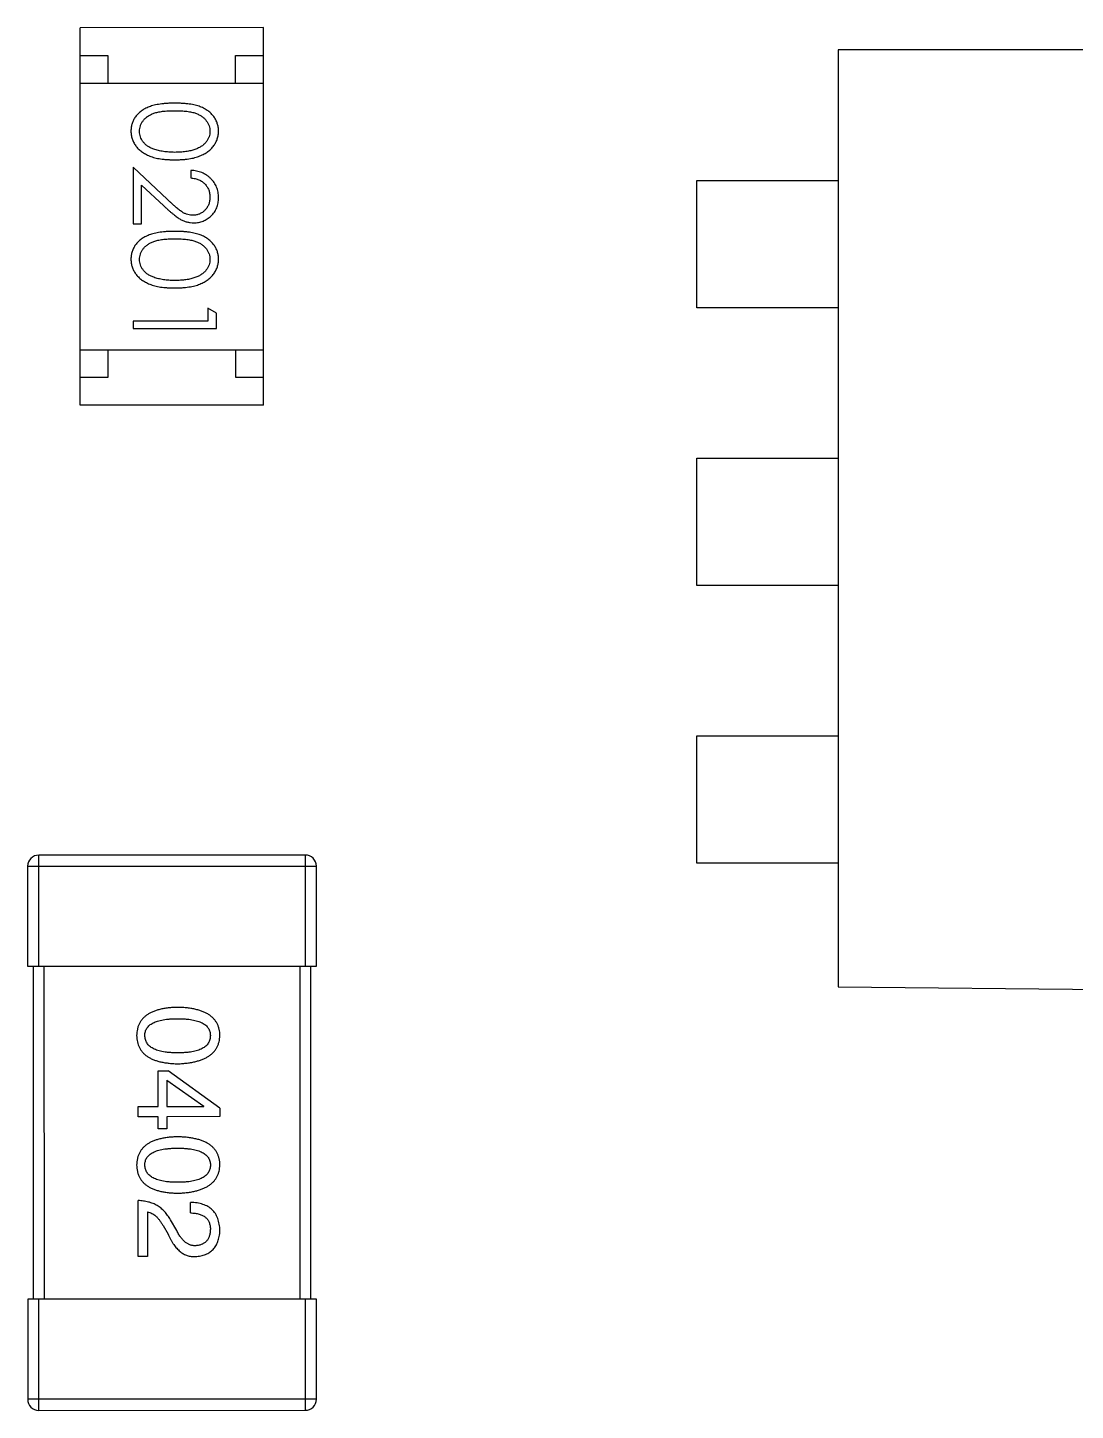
# Model space of a CAD drawing. Header units: millimetres. Extents: x 0 to 297, y 0 to 210.
# Drawn here: x 203.003 to 204.89, y 89.717 to 92.207 of the extents above; entities that cross this region are included whole.
import ezdxf

# ---------------------------------------------------------------- set-up
doc = ezdxf.new("R2010")
doc.units = ezdxf.units.MM
doc.layers.get('0').update_dxf_attribs({"linetype": 'CONTINUOUS'})

msp = doc.modelspace()

# ---------------------------------------------------------------- linework, layer by layer
at = {"color": 7, "linetype": 'Continuous'}
for p, q in [((203.4273, 92.2075), (203.0973, 92.2074)), ((203.0974, 91.5274), (203.0973, 92.2074)), ((203.4274, 91.5275), (203.4273, 92.2075)), ((205.7624, 92.1677), (204.4624, 92.1675)), ((204.4624, 92.1675), (204.4626, 90.4799)), ((203.0973, 92.1574), (203.1473, 92.1574)), ((203.1473, 92.1574), (203.1473, 92.1074)), ((203.3773, 92.1574), (203.4273, 92.1575)), ((203.3773, 92.1074), (203.3773, 92.1574)), ((203.0973, 92.1074), (203.4273, 92.1075)), ((203.2547, 91.8978), (203.1926, 91.956)), ((203.1926, 91.956), (203.1926, 91.8541)), ((203.2965, 91.9502), (203.2965, 91.9368)), ((203.208, 91.9239), (203.2481, 91.8864)), ((203.208, 91.8541), (203.208, 91.9239)), ((204.2081, 91.9322), (204.4624, 91.9322)), ((204.2082, 91.7028), (204.2081, 91.9322)), ((203.1926, 91.8541), (203.208, 91.8541)), ((203.3427, 91.6934), (203.3273, 91.7022)), ((203.3273, 91.7022), (203.3273, 91.6791)), ((203.3427, 91.6656), (203.3427, 91.6934)), ((204.4625, 91.7028), (204.2082, 91.7028)), ((203.3273, 91.6791), (203.1927, 91.6791)), ((203.1927, 91.6791), (203.1927, 91.6656)), ((203.1927, 91.6656), (203.3427, 91.6656)), ((203.0974, 91.6274), (203.4274, 91.6275)), ((203.1474, 91.6274), (203.1474, 91.5774)), ((203.3774, 91.5774), (203.3774, 91.6274)), ((203.1474, 91.5774), (203.0974, 91.5774)), ((203.4274, 91.5775), (203.3774, 91.5774)), ((203.4274, 91.5275), (203.0974, 91.5274)), ((204.2082, 91.4322), (204.4625, 91.4323)), ((204.2082, 91.2028), (204.2082, 91.4322)), ((204.4625, 91.2029), (204.2082, 91.2028)), ((204.2083, 90.9322), (204.4626, 90.9323)), ((204.2083, 90.7028), (204.2083, 90.9322)), ((203.0027, 90.6972), (203.5227, 90.6973)), ((203.0027, 90.6972), (203.0027, 90.5172)), ((203.5027, 90.7173), (203.0227, 90.7172)), ((203.0227, 90.5172), (203.0227, 90.7172)), ((203.5027, 90.7173), (203.5027, 90.5173)), ((203.5227, 90.5173), (203.5227, 90.6973)), ((204.4626, 90.7029), (204.2083, 90.7028)), ((203.0027, 90.5172), (203.5227, 90.5173)), ((203.0127, 90.5172), (203.0128, 89.9172)), ((203.0328, 89.9172), (203.0327, 90.5172)), ((203.4927, 90.5173), (203.4928, 89.9173)), ((203.5128, 89.9173), (203.5127, 90.5173)), ((204.4626, 90.4799), (205.7626, 90.4677)), ((203.2375, 90.3289), (203.2556, 90.3289)), ((203.2375, 90.2642), (203.2375, 90.3289)), ((203.349, 90.2617), (203.2556, 90.3289)), ((203.2531, 90.3117), (203.3203, 90.265)), ((203.2531, 90.3117), (203.2531, 90.2642)), ((203.2015, 90.2642), (203.2375, 90.2642)), ((203.2015, 90.2461), (203.2015, 90.2642)), ((203.2375, 90.2461), (203.2015, 90.2461)), ((203.2375, 90.224), (203.2375, 90.2461)), ((203.2531, 90.2642), (203.3203, 90.2642)), ((203.349, 90.2462), (203.2531, 90.2461)), ((203.2531, 90.2461), (203.2531, 90.224)), ((203.3203, 90.2642), (203.3203, 90.265)), ((203.349, 90.2617), (203.349, 90.2462)), ((203.2531, 90.224), (203.2375, 90.224)), ((203.2015, 89.9941), (203.2015, 90.095)), ((203.2187, 90.0745), (203.2187, 89.9941)), ((203.2958, 90.0728), (203.2958, 90.0917)), ((203.2466, 90.0499), (203.2556, 90.0343)), ((203.2712, 90.0409), (203.2597, 90.0605)), ((203.2187, 89.9941), (203.2015, 89.9941)), ((203.5228, 89.9173), (203.0028, 89.9172)), ((203.0028, 89.9172), (203.0028, 89.7372)), ((203.0228, 89.7172), (203.0228, 89.9172)), ((203.5028, 89.9173), (203.5028, 89.7173)), ((203.5228, 89.7373), (203.5228, 89.9173)), ((203.5228, 89.7373), (203.0028, 89.7372)), ((203.0228, 89.7172), (203.5028, 89.7173))]:
    msp.add_line(p, q, dxfattribs=at)
for centre, start, end in [((203.0227, 90.6972), 90.0074, 180.0074), ((203.5027, 90.6973), 0.0074, 90.0074), ((203.0228, 89.7372), 180.0074, 270.0074), ((203.5028, 89.7373), 270.0074, 0.0074)]:
    msp.add_arc(centre, 0.02, start, end, dxfattribs=at)
for points, knots in [([(203.2676, 92.0714), (203.2652, 92.0714), (203.2605, 92.0714), (203.2538, 92.071), (203.2474, 92.0706), (203.2415, 92.0698), (203.2359, 92.0689), (203.2308, 92.0679), (203.2261, 92.0665), (203.2217, 92.065), (203.2177, 92.0633), (203.214, 92.0615), (203.2105, 92.0595), (203.2073, 92.0573), (203.2044, 92.055), (203.2016, 92.0525), (203.1992, 92.0499), (203.197, 92.0471), (203.1951, 92.0441), (203.1934, 92.0411), (203.1919, 92.038), (203.1908, 92.0348), (203.1899, 92.0316), (203.1892, 92.0282), (203.1888, 92.0248), (203.1888, 92.0224), (203.1888, 92.0212)], [0, 0, 0, 0, 0.068113, 0.132564, 0.193427, 0.250218, 0.303569, 0.353576, 0.400235, 0.443586, 0.484619, 0.524292, 0.56238, 0.599049, 0.63494, 0.669782, 0.704009, 0.737842, 0.771098, 0.803896, 0.836415, 0.868639, 0.900715, 0.933378, 0.966213, 1, 1, 1, 1]), ([(203.3465, 92.0213), (203.3464, 92.0224), (203.3464, 92.0248), (203.346, 92.0282), (203.3453, 92.0316), (203.3444, 92.0349), (203.3432, 92.0381), (203.3418, 92.0412), (203.3401, 92.0442), (203.3381, 92.0472), (203.3359, 92.05), (203.3334, 92.0527), (203.3307, 92.0551), (203.3278, 92.0575), (203.3245, 92.0596), (203.3211, 92.0616), (203.3174, 92.0635), (203.3134, 92.0651), (203.3091, 92.0666), (203.3044, 92.0679), (203.2993, 92.069), (203.2938, 92.0699), (203.2878, 92.0705), (203.2814, 92.0711), (203.2746, 92.0714), (203.27, 92.0714), (203.2676, 92.0714)], [0, 0, 0, 0, 0.033742, 0.066533, 0.099153, 0.13154, 0.164087, 0.196563, 0.229707, 0.263315, 0.297504, 0.331686, 0.366482, 0.4021, 0.438958, 0.476748, 0.515985, 0.556589, 0.599519, 0.645765, 0.695487, 0.748721, 0.805687, 0.866754, 0.931405, 1, 1, 1, 1]), ([(203.2042, 92.0208), (203.2042, 92.0224), (203.2044, 92.0257), (203.2057, 92.0306), (203.2078, 92.0354), (203.2102, 92.0391), (203.2125, 92.042), (203.2144, 92.044), (203.2165, 92.0459), (203.2188, 92.0477), (203.2214, 92.0493), (203.2241, 92.0508), (203.227, 92.0521), (203.2301, 92.0534), (203.2335, 92.0545), (203.2373, 92.0554), (203.2414, 92.0562), (203.2459, 92.0568), (203.2508, 92.0573), (203.2561, 92.0577), (203.2617, 92.0579), (203.2656, 92.0579), (203.2676, 92.0579)], [0, 0, 0, 0, 0.060034, 0.120278, 0.182348, 0.247919, 0.281641, 0.315701, 0.350322, 0.385703, 0.421819, 0.459196, 0.497866, 0.538301, 0.58121, 0.628183, 0.679403, 0.734699, 0.794074, 0.858416, 0.927049, 1, 1, 1, 1]), ([(203.2676, 92.0579), (203.2696, 92.0579), (203.2735, 92.0579), (203.2792, 92.0577), (203.2845, 92.0573), (203.2894, 92.0568), (203.2939, 92.0562), (203.298, 92.0554), (203.3018, 92.0545), (203.3052, 92.0534), (203.3083, 92.0521), (203.3112, 92.0508), (203.3139, 92.0493), (203.3164, 92.0476), (203.3188, 92.0459), (203.3209, 92.044), (203.3228, 92.042), (203.3251, 92.0391), (203.3274, 92.0354), (203.3296, 92.0307), (203.3308, 92.0258), (203.331, 92.0225), (203.3311, 92.0208)], [0, 0, 0, 0, 0.073302, 0.142286, 0.206253, 0.266017, 0.321612, 0.372532, 0.419497, 0.462398, 0.502825, 0.541489, 0.579034, 0.615143, 0.650298, 0.684912, 0.718701, 0.752189, 0.817245, 0.879117, 0.939613, 1, 1, 1, 1]), ([(203.1888, 92.0212), (203.1888, 92.02), (203.1888, 92.0177), (203.1893, 92.0142), (203.1899, 92.0107), (203.1909, 92.0074), (203.1921, 92.0041), (203.1935, 92.0009), (203.1953, 91.9978), (203.1973, 91.9948), (203.1995, 91.9919), (203.202, 91.9892), (203.2048, 91.9866), (203.2079, 91.9842), (203.2112, 91.9819), (203.2147, 91.9799), (203.2185, 91.9779), (203.2226, 91.9762), (203.227, 91.9745), (203.2317, 91.9732), (203.2368, 91.972), (203.2423, 91.9711), (203.2481, 91.9704), (203.2543, 91.9698), (203.2608, 91.9696), (203.2653, 91.9695), (203.2676, 91.9695)], [0, 0, 0, 0, 0.033824, 0.067298, 0.10028, 0.133019, 0.165736, 0.198792, 0.232372, 0.266409, 0.301016, 0.336196, 0.371972, 0.408574, 0.446394, 0.485225, 0.525372, 0.567224, 0.611081, 0.65775, 0.70702, 0.759235, 0.814484, 0.873227, 0.934937, 1, 1, 1, 1]), ([(203.2299, 91.9886), (203.2289, 91.989), (203.2268, 91.9898), (203.2239, 91.9911), (203.2212, 91.9925), (203.2186, 91.9942), (203.2163, 91.9959), (203.2142, 91.9977), (203.2123, 91.9998), (203.21, 92.0026), (203.2077, 92.0063), (203.2057, 92.011), (203.2044, 92.0158), (203.2042, 92.0191), (203.2042, 92.0208)], [0, 0, 0, 0, 0.075949, 0.148549, 0.218996, 0.286119, 0.351826, 0.416074, 0.478265, 0.540325, 0.660405, 0.774606, 0.887187, 1, 1, 1, 1]), ([(203.2676, 91.9695), (203.2699, 91.9695), (203.2744, 91.9696), (203.2809, 91.9698), (203.2871, 91.9704), (203.293, 91.9711), (203.2985, 91.9721), (203.3036, 91.9732), (203.3083, 91.9747), (203.3127, 91.9762), (203.3168, 91.9781), (203.3207, 91.98), (203.3242, 91.9821), (203.3275, 91.9843), (203.3306, 91.9868), (203.3333, 91.9893), (203.3359, 91.992), (203.3381, 91.9949), (203.3401, 91.9979), (203.3418, 92.001), (203.3432, 92.0042), (203.3444, 92.0074), (203.3453, 92.0108), (203.346, 92.0142), (203.3464, 92.0177), (203.3464, 92.0201), (203.3465, 92.0213)], [0, 0, 0, 0, 0.065278, 0.127205, 0.186168, 0.241675, 0.294115, 0.343609, 0.390387, 0.434463, 0.476646, 0.517002, 0.555936, 0.593716, 0.630057, 0.665601, 0.700745, 0.734917, 0.768681, 0.802087, 0.834849, 0.867433, 0.900138, 0.932806, 0.966212, 1, 1, 1, 1]), ([(203.3311, 92.0208), (203.331, 92.0192), (203.3308, 92.0159), (203.3296, 92.011), (203.3274, 92.0064), (203.3251, 92.0026), (203.3228, 91.9998), (203.3208, 91.9977), (203.3186, 91.9957), (203.3161, 91.9939), (203.3134, 91.9923), (203.3104, 91.9907), (203.3073, 91.9893), (203.3039, 91.9879), (203.3002, 91.9868), (203.2963, 91.9857), (203.2921, 91.9849), (203.2877, 91.9841), (203.283, 91.9836), (203.2781, 91.9832), (203.273, 91.983), (203.2694, 91.983), (203.2676, 91.9829)], [0, 0, 0, 0, 0.059689, 0.119507, 0.181075, 0.246162, 0.279894, 0.314468, 0.350403, 0.387474, 0.426147, 0.466624, 0.508745, 0.553328, 0.600058, 0.649177, 0.700552, 0.754894, 0.811825, 0.871514, 0.934319, 1, 1, 1, 1]), ([(203.2676, 91.9829), (203.2658, 91.983), (203.2623, 91.983), (203.2571, 91.9833), (203.252, 91.9837), (203.2472, 91.9843), (203.2426, 91.9851), (203.2382, 91.9861), (203.234, 91.9872), (203.2313, 91.9882), (203.2299, 91.9886)], [0, 0, 0, 0, 0.141157, 0.277773, 0.409244, 0.535676, 0.657497, 0.775458, 0.889412, 1, 1, 1, 1]), ([(203.3465, 91.9013), (203.3464, 91.903), (203.3464, 91.9063), (203.3457, 91.9111), (203.3446, 91.9158), (203.3431, 91.9202), (203.341, 91.9244), (203.3386, 91.9284), (203.3358, 91.9322), (203.3325, 91.9358), (203.3289, 91.9391), (203.325, 91.9419), (203.3208, 91.9444), (203.3164, 91.9464), (203.3118, 91.948), (203.3069, 91.9492), (203.3018, 91.95), (203.2983, 91.9502), (203.2965, 91.9502)], [0, 0, 0, 0, 0.06445, 0.126725, 0.187421, 0.247417, 0.306749, 0.366595, 0.427749, 0.490235, 0.553031, 0.614805, 0.676505, 0.738096, 0.801021, 0.864897, 0.931209, 1, 1, 1, 1]), ([(203.2965, 91.9368), (203.2978, 91.9367), (203.3004, 91.9364), (203.3042, 91.9357), (203.3077, 91.9347), (203.3111, 91.9335), (203.3142, 91.932), (203.317, 91.9302), (203.3197, 91.9282), (203.322, 91.926), (203.3242, 91.9235), (203.326, 91.9209), (203.3276, 91.9181), (203.3289, 91.9152), (203.3299, 91.9121), (203.3306, 91.9089), (203.331, 91.9055), (203.3311, 91.9032), (203.3311, 91.902)], [0, 0, 0, 0, 0.073648, 0.143686, 0.210962, 0.275557, 0.338064, 0.399311, 0.4594, 0.51934, 0.579024, 0.637809, 0.695959, 0.754122, 0.813113, 0.873453, 0.935561, 1, 1, 1, 1]), ([(203.3007, 91.8695), (203.2991, 91.8695), (203.2958, 91.8697), (203.291, 91.8707), (203.2864, 91.8724), (203.2826, 91.8744), (203.2795, 91.8764), (203.2768, 91.8783), (203.2739, 91.8807), (203.2706, 91.8833), (203.267, 91.8864), (203.2632, 91.8899), (203.259, 91.8937), (203.2562, 91.8964), (203.2547, 91.8978)], [0, 0, 0, 0, 0.088014, 0.174976, 0.2638, 0.355443, 0.406413, 0.465519, 0.533076, 0.609353, 0.693899, 0.787171, 0.889197, 1, 1, 1, 1]), ([(203.3311, 91.902), (203.3311, 91.9009), (203.331, 91.8987), (203.3306, 91.8955), (203.3299, 91.8924), (203.3289, 91.8894), (203.3276, 91.8866), (203.3261, 91.8839), (203.3242, 91.8813), (203.3222, 91.8789), (203.3199, 91.8767), (203.3174, 91.8748), (203.3149, 91.8731), (203.3123, 91.8718), (203.3095, 91.8707), (203.3067, 91.87), (203.3037, 91.8696), (203.3017, 91.8695), (203.3007, 91.8695)], [0, 0, 0, 0, 0.068027, 0.133505, 0.19695, 0.26027, 0.322741, 0.384982, 0.448465, 0.513424, 0.578224, 0.640011, 0.700094, 0.760067, 0.819012, 0.877878, 0.938035, 1, 1, 1, 1]), ([(203.3019, 91.856), (203.3034, 91.8561), (203.3063, 91.8561), (203.3106, 91.8567), (203.3148, 91.8577), (203.3188, 91.8591), (203.3226, 91.8609), (203.3263, 91.863), (203.3299, 91.8656), (203.3332, 91.8685), (203.3364, 91.8717), (203.3391, 91.8753), (203.3414, 91.879), (203.3433, 91.883), (203.3447, 91.8873), (203.3457, 91.8917), (203.3464, 91.8965), (203.3464, 91.8997), (203.3465, 91.9013)], [0, 0, 0, 0, 0.06271, 0.123347, 0.183401, 0.242828, 0.302097, 0.36242, 0.423725, 0.487032, 0.550491, 0.612709, 0.674265, 0.73617, 0.799211, 0.863483, 0.930525, 1, 1, 1, 1]), ([(203.2481, 91.8864), (203.2496, 91.8849), (203.2526, 91.8822), (203.2569, 91.8782), (203.2611, 91.8746), (203.265, 91.8715), (203.2686, 91.8686), (203.272, 91.8661), (203.2751, 91.864), (203.2789, 91.8617), (203.2837, 91.8594), (203.2896, 91.8575), (203.2957, 91.8562), (203.2998, 91.8561), (203.3019, 91.856)], [0, 0, 0, 0, 0.09953, 0.192079, 0.277712, 0.357454, 0.429648, 0.495771, 0.555538, 0.608657, 0.707578, 0.804328, 0.901298, 1, 1, 1, 1]), ([(203.2676, 91.8406), (203.2652, 91.8406), (203.2606, 91.8406), (203.2538, 91.8403), (203.2474, 91.8398), (203.2415, 91.8391), (203.236, 91.8382), (203.2308, 91.8371), (203.2261, 91.8358), (203.2218, 91.8343), (203.2178, 91.8326), (203.214, 91.8307), (203.2106, 91.8287), (203.2074, 91.8265), (203.2044, 91.8242), (203.2017, 91.8217), (203.1992, 91.8191), (203.197, 91.8163), (203.1951, 91.8134), (203.1934, 91.8104), (203.192, 91.8073), (203.1908, 91.8041), (203.1899, 91.8008), (203.1893, 91.7974), (203.1889, 91.794), (203.1888, 91.7916), (203.1888, 91.7905)], [0, 0, 0, 0, 0.068113, 0.132564, 0.193427, 0.250218, 0.303569, 0.353576, 0.400235, 0.443586, 0.484619, 0.524292, 0.56238, 0.599049, 0.63494, 0.669782, 0.704009, 0.737842, 0.771098, 0.803896, 0.836415, 0.868639, 0.900715, 0.933378, 0.966213, 1, 1, 1, 1]), ([(203.3465, 91.7905), (203.3465, 91.7917), (203.3464, 91.794), (203.346, 91.7975), (203.3454, 91.8008), (203.3444, 91.8041), (203.3433, 91.8073), (203.3418, 91.8104), (203.3401, 91.8135), (203.3381, 91.8164), (203.3359, 91.8192), (203.3335, 91.8219), (203.3308, 91.8244), (203.3278, 91.8267), (203.3246, 91.8288), (203.3211, 91.8309), (203.3174, 91.8327), (203.3135, 91.8344), (203.3092, 91.8358), (203.3045, 91.8371), (203.2994, 91.8382), (203.2938, 91.8391), (203.2878, 91.8398), (203.2815, 91.8403), (203.2747, 91.8406), (203.27, 91.8406), (203.2676, 91.8406)], [0, 0, 0, 0, 0.033742, 0.066533, 0.099153, 0.13154, 0.164087, 0.196563, 0.229707, 0.263315, 0.297504, 0.331686, 0.366482, 0.4021, 0.438958, 0.476748, 0.515985, 0.556589, 0.599519, 0.645765, 0.695487, 0.748721, 0.805687, 0.866754, 0.931405, 1, 1, 1, 1]), ([(203.2042, 91.79), (203.2043, 91.7917), (203.2044, 91.795), (203.2057, 91.7998), (203.2078, 91.8046), (203.2102, 91.8084), (203.2125, 91.8112), (203.2144, 91.8133), (203.2166, 91.8151), (203.2189, 91.8169), (203.2214, 91.8186), (203.2241, 91.82), (203.227, 91.8214), (203.2301, 91.8226), (203.2335, 91.8237), (203.2373, 91.8246), (203.2414, 91.8254), (203.2459, 91.8261), (203.2508, 91.8265), (203.2561, 91.8269), (203.2618, 91.8271), (203.2656, 91.8272), (203.2676, 91.8272)], [0, 0, 0, 0, 0.060034, 0.120278, 0.182348, 0.247919, 0.281641, 0.315701, 0.350322, 0.385703, 0.421819, 0.459196, 0.497866, 0.538301, 0.58121, 0.628183, 0.679403, 0.734699, 0.794074, 0.858416, 0.927049, 1, 1, 1, 1]), ([(203.2676, 91.8272), (203.2697, 91.8272), (203.2736, 91.8272), (203.2792, 91.8269), (203.2845, 91.8266), (203.2894, 91.826), (203.2939, 91.8254), (203.2981, 91.8246), (203.3018, 91.8237), (203.3052, 91.8226), (203.3084, 91.8214), (203.3113, 91.82), (203.314, 91.8185), (203.3165, 91.8169), (203.3188, 91.8151), (203.3209, 91.8132), (203.3229, 91.8112), (203.3251, 91.8084), (203.3275, 91.8046), (203.3296, 91.7999), (203.3309, 91.795), (203.331, 91.7917), (203.3311, 91.79)], [0, 0, 0, 0, 0.073302, 0.142286, 0.206253, 0.266017, 0.321612, 0.372532, 0.419497, 0.462398, 0.502825, 0.541489, 0.579034, 0.615143, 0.650298, 0.684912, 0.718701, 0.752189, 0.817245, 0.879117, 0.939613, 1, 1, 1, 1]), ([(203.1888, 91.7905), (203.1888, 91.7893), (203.1889, 91.7869), (203.1893, 91.7834), (203.19, 91.7799), (203.1909, 91.7766), (203.1921, 91.7733), (203.1935, 91.7701), (203.1953, 91.7671), (203.1973, 91.764), (203.1995, 91.7612), (203.2021, 91.7584), (203.2048, 91.7558), (203.2079, 91.7534), (203.2112, 91.7512), (203.2148, 91.7491), (203.2186, 91.7472), (203.2226, 91.7454), (203.227, 91.7438), (203.2318, 91.7425), (203.2369, 91.7413), (203.2423, 91.7403), (203.2481, 91.7396), (203.2543, 91.7391), (203.2608, 91.7388), (203.2653, 91.7387), (203.2676, 91.7387)], [0, 0, 0, 0, 0.033824, 0.067298, 0.10028, 0.133019, 0.165736, 0.198792, 0.232372, 0.266409, 0.301016, 0.336196, 0.371972, 0.408574, 0.446394, 0.485225, 0.525372, 0.567224, 0.611081, 0.65775, 0.70702, 0.759235, 0.814484, 0.873227, 0.934937, 1, 1, 1, 1]), ([(203.2299, 91.7578), (203.2289, 91.7582), (203.2269, 91.759), (203.2239, 91.7603), (203.2212, 91.7618), (203.2187, 91.7634), (203.2164, 91.7651), (203.2142, 91.767), (203.2123, 91.769), (203.2101, 91.7718), (203.2077, 91.7755), (203.2057, 91.7802), (203.2044, 91.785), (203.2043, 91.7884), (203.2042, 91.79)], [0, 0, 0, 0, 0.075949, 0.148549, 0.218996, 0.286119, 0.351826, 0.416074, 0.478265, 0.540325, 0.660405, 0.774606, 0.887187, 1, 1, 1, 1]), ([(203.2676, 91.7387), (203.2699, 91.7387), (203.2744, 91.7388), (203.281, 91.7391), (203.2872, 91.7396), (203.293, 91.7404), (203.2985, 91.7413), (203.3036, 91.7425), (203.3084, 91.7439), (203.3128, 91.7455), (203.3169, 91.7473), (203.3207, 91.7492), (203.3243, 91.7513), (203.3276, 91.7536), (203.3306, 91.756), (203.3334, 91.7586), (203.3359, 91.7613), (203.3381, 91.7642), (203.3401, 91.7671), (203.3418, 91.7702), (203.3433, 91.7734), (203.3444, 91.7767), (203.3454, 91.78), (203.346, 91.7834), (203.3464, 91.7869), (203.3465, 91.7893), (203.3465, 91.7905)], [0, 0, 0, 0, 0.065278, 0.127205, 0.186168, 0.241675, 0.294115, 0.343609, 0.390387, 0.434463, 0.476646, 0.517002, 0.555936, 0.593716, 0.630057, 0.665601, 0.700745, 0.734917, 0.768681, 0.802087, 0.834849, 0.867433, 0.900138, 0.932806, 0.966212, 1, 1, 1, 1]), ([(203.3311, 91.79), (203.331, 91.7884), (203.3309, 91.7851), (203.3296, 91.7803), (203.3275, 91.7756), (203.3251, 91.7718), (203.3228, 91.769), (203.3208, 91.7669), (203.3186, 91.765), (203.3161, 91.7632), (203.3134, 91.7615), (203.3105, 91.7599), (203.3073, 91.7585), (203.3039, 91.7572), (203.3002, 91.756), (203.2963, 91.7549), (203.2921, 91.7541), (203.2877, 91.7534), (203.2831, 91.7529), (203.2782, 91.7524), (203.273, 91.7522), (203.2695, 91.7522), (203.2677, 91.7522)], [0, 0, 0, 0, 0.059689, 0.119507, 0.181075, 0.246162, 0.279894, 0.314468, 0.350403, 0.387474, 0.426147, 0.466624, 0.508745, 0.553328, 0.600058, 0.649177, 0.700552, 0.754894, 0.811825, 0.871514, 0.934319, 1, 1, 1, 1]), ([(203.2677, 91.7522), (203.2659, 91.7522), (203.2623, 91.7522), (203.2571, 91.7525), (203.2521, 91.7529), (203.2472, 91.7535), (203.2426, 91.7544), (203.2382, 91.7553), (203.234, 91.7565), (203.2313, 91.7574), (203.2299, 91.7578)], [0, 0, 0, 0, 0.141157, 0.277773, 0.409244, 0.535676, 0.657497, 0.775458, 0.889412, 1, 1, 1, 1]), ([(203.2728, 90.443), (203.2698, 90.4429), (203.2641, 90.4427), (203.2558, 90.442), (203.2481, 90.4409), (203.2409, 90.4394), (203.2343, 90.4375), (203.2283, 90.4352), (203.2228, 90.4327), (203.2179, 90.4296), (203.2135, 90.4263), (203.2097, 90.4225), (203.2064, 90.4184), (203.2038, 90.4139), (203.2017, 90.409), (203.2002, 90.4037), (203.1993, 90.3981), (203.1991, 90.3942), (203.199, 90.3922)], [0, 0, 0, 0, 0.087693, 0.170223, 0.247496, 0.319826, 0.387768, 0.451403, 0.511459, 0.568358, 0.622671, 0.675251, 0.726739, 0.778422, 0.830759, 0.884394, 0.940865, 1, 1, 1, 1]), ([(203.2137, 90.3922), (203.2138, 90.3934), (203.2139, 90.3958), (203.2146, 90.3993), (203.2157, 90.4026), (203.2174, 90.4055), (203.2195, 90.4083), (203.222, 90.4108), (203.2251, 90.4131), (203.2286, 90.4151), (203.2325, 90.4169), (203.2369, 90.4184), (203.2418, 90.4196), (203.2471, 90.4208), (203.2528, 90.4216), (203.2591, 90.4221), (203.2658, 90.4225), (203.2704, 90.4225), (203.2728, 90.4226)], [0, 0, 0, 0, 0.049766, 0.097012, 0.143225, 0.188786, 0.235079, 0.282962, 0.333687, 0.387747, 0.445963, 0.508657, 0.576545, 0.649868, 0.72822, 0.812712, 0.903543, 1, 1, 1, 1]), ([(203.349, 90.3922), (203.3489, 90.3942), (203.3487, 90.3981), (203.3478, 90.4037), (203.3462, 90.409), (203.344, 90.4139), (203.3413, 90.4184), (203.3379, 90.4225), (203.334, 90.4263), (203.3295, 90.4297), (203.3244, 90.4327), (203.3187, 90.4353), (203.3125, 90.4375), (203.3057, 90.4394), (203.2983, 90.4409), (203.2903, 90.442), (203.2817, 90.4427), (203.2758, 90.4429), (203.2728, 90.443)], [0, 0, 0, 0, 0.057911, 0.113262, 0.165956, 0.217443, 0.268511, 0.319665, 0.372, 0.426129, 0.483365, 0.543779, 0.607756, 0.676562, 0.749704, 0.827713, 0.911177, 1, 1, 1, 1]), ([(203.2728, 90.4226), (203.2751, 90.4225), (203.2798, 90.4225), (203.2864, 90.4221), (203.2927, 90.4216), (203.2985, 90.4208), (203.3038, 90.4196), (203.3086, 90.4184), (203.313, 90.4169), (203.317, 90.4151), (203.3205, 90.4131), (203.3235, 90.4108), (203.326, 90.4083), (203.3282, 90.4056), (203.3298, 90.4026), (203.331, 90.3993), (203.3316, 90.3959), (203.3317, 90.3935), (203.3318, 90.3922)], [0, 0, 0, 0, 0.096452, 0.187278, 0.271765, 0.350519, 0.423437, 0.491321, 0.554011, 0.612224, 0.666281, 0.717003, 0.764884, 0.811423, 0.856783, 0.902993, 0.950236, 1, 1, 1, 1]), ([(203.199, 90.3922), (203.1991, 90.3902), (203.1993, 90.3863), (203.2002, 90.3807), (203.2017, 90.3755), (203.2038, 90.3706), (203.2065, 90.3661), (203.2097, 90.3619), (203.2135, 90.3582), (203.2178, 90.3548), (203.2228, 90.3518), (203.2283, 90.3492), (203.2343, 90.3469), (203.2409, 90.3451), (203.2481, 90.3436), (203.2558, 90.3425), (203.2641, 90.3417), (203.2698, 90.3415), (203.2728, 90.3414)], [0, 0, 0, 0, 0.059134, 0.115603, 0.169236, 0.221572, 0.273254, 0.32474, 0.377319, 0.431815, 0.488555, 0.548609, 0.612242, 0.680182, 0.75251, 0.829782, 0.91231, 1, 1, 1, 1]), ([(203.2728, 90.3611), (203.2704, 90.3611), (203.2659, 90.3611), (203.2593, 90.3615), (203.2531, 90.3621), (203.2474, 90.3629), (203.2421, 90.364), (203.2373, 90.3654), (203.2329, 90.3669), (203.229, 90.3688), (203.2255, 90.3708), (203.2224, 90.3732), (203.2198, 90.3757), (203.2177, 90.3785), (203.216, 90.3816), (203.2147, 90.3849), (203.214, 90.3885), (203.2138, 90.391), (203.2137, 90.3922)], [0, 0, 0, 0, 0.094834, 0.184067, 0.267029, 0.344713, 0.417334, 0.484367, 0.546941, 0.604717, 0.65953, 0.710539, 0.759381, 0.806382, 0.853027, 0.900623, 0.949121, 1, 1, 1, 1]), ([(203.2728, 90.3414), (203.2758, 90.3415), (203.2816, 90.3418), (203.2901, 90.3427), (203.298, 90.3439), (203.3054, 90.3454), (203.3122, 90.3473), (203.3184, 90.3496), (203.324, 90.3522), (203.3291, 90.3552), (203.3336, 90.3586), (203.3376, 90.3623), (203.3409, 90.3664), (203.3437, 90.3709), (203.3459, 90.3757), (203.3476, 90.3809), (203.3486, 90.3864), (203.3489, 90.3903), (203.349, 90.3922)], [0, 0, 0, 0, 0.088475, 0.171606, 0.249595, 0.322626, 0.391327, 0.455765, 0.516374, 0.573675, 0.628522, 0.681161, 0.732559, 0.783563, 0.83504, 0.887639, 0.942585, 1, 1, 1, 1]), ([(203.3318, 90.3922), (203.3317, 90.391), (203.3316, 90.3885), (203.331, 90.385), (203.3298, 90.3816), (203.3282, 90.3785), (203.326, 90.3757), (203.3235, 90.3731), (203.3205, 90.3709), (203.317, 90.3687), (203.313, 90.3669), (203.3086, 90.3654), (203.3038, 90.364), (203.2985, 90.3629), (203.2927, 90.3621), (203.2865, 90.3615), (203.2798, 90.3611), (203.2751, 90.3611), (203.2728, 90.3611)], [0, 0, 0, 0, 0.050604, 0.098688, 0.145699, 0.191791, 0.238625, 0.286717, 0.337546, 0.391814, 0.449755, 0.512106, 0.579685, 0.652048, 0.730262, 0.814146, 0.904281, 1, 1, 1, 1]), ([(203.2728, 90.2099), (203.2698, 90.2098), (203.2641, 90.2096), (203.2558, 90.2088), (203.2481, 90.2077), (203.2409, 90.2062), (203.2343, 90.2043), (203.2283, 90.2021), (203.2228, 90.1995), (203.2179, 90.1965), (203.2135, 90.1931), (203.2097, 90.1894), (203.2065, 90.1852), (203.2038, 90.1807), (203.2018, 90.1758), (203.2002, 90.1706), (203.1993, 90.1649), (203.1991, 90.1611), (203.199, 90.1591)], [0, 0, 0, 0, 0.087693, 0.170223, 0.247496, 0.319826, 0.387768, 0.451403, 0.511459, 0.568358, 0.622671, 0.675251, 0.726739, 0.778422, 0.830759, 0.884394, 0.940865, 1, 1, 1, 1]), ([(203.349, 90.1591), (203.3489, 90.1611), (203.3488, 90.165), (203.3478, 90.1706), (203.3462, 90.1758), (203.3441, 90.1807), (203.3413, 90.1853), (203.338, 90.1894), (203.334, 90.1932), (203.3295, 90.1965), (203.3244, 90.1995), (203.3188, 90.2021), (203.3125, 90.2044), (203.3057, 90.2062), (203.2983, 90.2077), (203.2903, 90.2088), (203.2817, 90.2096), (203.2758, 90.2098), (203.2728, 90.2099)], [0, 0, 0, 0, 0.057911, 0.113262, 0.165956, 0.217443, 0.268511, 0.319665, 0.372, 0.426129, 0.483365, 0.543779, 0.607756, 0.676562, 0.749704, 0.827713, 0.911177, 1, 1, 1, 1]), ([(203.2138, 90.1591), (203.2138, 90.1603), (203.2139, 90.1627), (203.2146, 90.1662), (203.2157, 90.1694), (203.2174, 90.1724), (203.2195, 90.1752), (203.2221, 90.1777), (203.2251, 90.1799), (203.2286, 90.1819), (203.2325, 90.1837), (203.2369, 90.1853), (203.2418, 90.1865), (203.2471, 90.1876), (203.2529, 90.1884), (203.2591, 90.189), (203.2658, 90.1893), (203.2704, 90.1894), (203.2728, 90.1894)], [0, 0, 0, 0, 0.049766, 0.097012, 0.143225, 0.188786, 0.235079, 0.282962, 0.333687, 0.387747, 0.445963, 0.508657, 0.576545, 0.649868, 0.72822, 0.812712, 0.903543, 1, 1, 1, 1]), ([(203.2728, 90.1894), (203.2752, 90.1894), (203.2798, 90.1893), (203.2865, 90.189), (203.2927, 90.1884), (203.2985, 90.1876), (203.3038, 90.1865), (203.3087, 90.1853), (203.3131, 90.1837), (203.317, 90.1819), (203.3205, 90.1799), (203.3235, 90.1777), (203.3261, 90.1752), (203.3282, 90.1724), (203.3298, 90.1694), (203.331, 90.1662), (203.3317, 90.1627), (203.3318, 90.1603), (203.3318, 90.1591)], [0, 0, 0, 0, 0.096452, 0.187278, 0.271765, 0.350519, 0.423437, 0.491321, 0.554011, 0.612224, 0.666281, 0.717003, 0.764884, 0.811423, 0.856783, 0.902993, 0.950236, 1, 1, 1, 1]), ([(203.199, 90.1591), (203.1991, 90.1571), (203.1993, 90.1532), (203.2002, 90.1476), (203.2018, 90.1423), (203.2038, 90.1374), (203.2065, 90.1329), (203.2097, 90.1288), (203.2135, 90.125), (203.2179, 90.1216), (203.2228, 90.1186), (203.2283, 90.116), (203.2344, 90.1138), (203.241, 90.1119), (203.2481, 90.1104), (203.2558, 90.1093), (203.2641, 90.1086), (203.2699, 90.1084), (203.2728, 90.1083)], [0, 0, 0, 0, 0.059134, 0.115603, 0.169236, 0.221572, 0.273254, 0.32474, 0.377319, 0.431815, 0.488555, 0.548609, 0.612242, 0.680182, 0.75251, 0.829782, 0.91231, 1, 1, 1, 1]), ([(203.2728, 90.1279), (203.2704, 90.128), (203.2659, 90.128), (203.2593, 90.1284), (203.2531, 90.129), (203.2474, 90.1298), (203.2421, 90.1309), (203.2373, 90.1322), (203.2329, 90.1338), (203.229, 90.1356), (203.2255, 90.1377), (203.2225, 90.14), (203.2198, 90.1425), (203.2177, 90.1454), (203.216, 90.1485), (203.2148, 90.1518), (203.214, 90.1554), (203.2139, 90.1578), (203.2138, 90.1591)], [0, 0, 0, 0, 0.094834, 0.184067, 0.267029, 0.344713, 0.417334, 0.484367, 0.546941, 0.604717, 0.65953, 0.710539, 0.759381, 0.806382, 0.853027, 0.900623, 0.949121, 1, 1, 1, 1]), ([(203.3318, 90.1591), (203.3318, 90.1578), (203.3317, 90.1554), (203.331, 90.1518), (203.3298, 90.1485), (203.3282, 90.1454), (203.3261, 90.1426), (203.3235, 90.14), (203.3205, 90.1377), (203.317, 90.1356), (203.3131, 90.1338), (203.3087, 90.1322), (203.3038, 90.1309), (203.2985, 90.1298), (203.2927, 90.129), (203.2865, 90.1284), (203.2798, 90.128), (203.2752, 90.128), (203.2728, 90.1279)], [0, 0, 0, 0, 0.050604, 0.098688, 0.145699, 0.191791, 0.238625, 0.286717, 0.337546, 0.391814, 0.449755, 0.512106, 0.579685, 0.652048, 0.730262, 0.814146, 0.904281, 1, 1, 1, 1]), ([(203.2728, 90.1083), (203.2758, 90.1084), (203.2817, 90.1086), (203.2901, 90.1095), (203.2981, 90.1107), (203.3054, 90.1122), (203.3122, 90.1141), (203.3184, 90.1164), (203.324, 90.1191), (203.3291, 90.1221), (203.3336, 90.1254), (203.3376, 90.1292), (203.341, 90.1333), (203.3438, 90.1377), (203.3459, 90.1426), (203.3476, 90.1478), (203.3487, 90.1533), (203.3489, 90.1571), (203.349, 90.1591)], [0, 0, 0, 0, 0.088475, 0.171606, 0.249595, 0.322626, 0.391327, 0.455765, 0.516374, 0.573675, 0.628522, 0.681161, 0.732559, 0.783563, 0.83504, 0.887639, 0.942585, 1, 1, 1, 1]), ([(203.2597, 90.0605), (203.2589, 90.0619), (203.2574, 90.0646), (203.2549, 90.0684), (203.2522, 90.072), (203.2493, 90.0753), (203.2463, 90.0784), (203.2431, 90.0811), (203.2397, 90.0837), (203.2361, 90.086), (203.2324, 90.088), (203.2285, 90.0898), (203.2244, 90.0913), (203.2202, 90.0925), (203.2157, 90.0936), (203.2111, 90.0943), (203.2064, 90.0948), (203.2031, 90.0949), (203.2015, 90.095)], [0, 0, 0, 0, 0.065828, 0.130094, 0.192451, 0.254037, 0.313974, 0.373757, 0.433048, 0.492243, 0.551902, 0.611758, 0.672678, 0.734814, 0.798569, 0.863693, 0.930488, 1, 1, 1, 1]), ([(203.2187, 90.0745), (203.22, 90.0742), (203.2226, 90.0737), (203.2264, 90.0721), (203.2301, 90.0699), (203.2336, 90.0671), (203.237, 90.0637), (203.2404, 90.0596), (203.2436, 90.055), (203.2456, 90.0516), (203.2466, 90.0499)], [0, 0, 0, 0, 0.103034, 0.208166, 0.318255, 0.434664, 0.559728, 0.695394, 0.841708, 1, 1, 1, 1]), ([(203.349, 90.0409), (203.3489, 90.0429), (203.3487, 90.0468), (203.3479, 90.0525), (203.3468, 90.0578), (203.3452, 90.0628), (203.3432, 90.0673), (203.3409, 90.0715), (203.3381, 90.0753), (203.3349, 90.0786), (203.3314, 90.0816), (203.3275, 90.0843), (203.3231, 90.0865), (203.3184, 90.0883), (203.3133, 90.0897), (203.3078, 90.0908), (203.3019, 90.0915), (203.2978, 90.0916), (203.2958, 90.0917)], [0, 0, 0, 0, 0.07282, 0.141057, 0.2062, 0.267672, 0.326735, 0.383519, 0.439188, 0.494454, 0.549628, 0.605958, 0.66397, 0.72402, 0.787502, 0.854127, 0.925065, 1, 1, 1, 1]), ([(203.2958, 90.0728), (203.2972, 90.0728), (203.3, 90.0727), (203.3041, 90.0722), (203.3079, 90.0716), (203.3115, 90.0707), (203.3147, 90.0696), (203.3177, 90.0684), (203.3204, 90.0669), (203.3228, 90.0651), (203.325, 90.0632), (203.3268, 90.061), (203.3284, 90.0585), (203.3296, 90.0559), (203.3306, 90.0531), (203.3313, 90.05), (203.3317, 90.0468), (203.3318, 90.0445), (203.3318, 90.0433)], [0, 0, 0, 0, 0.082594, 0.15978, 0.232961, 0.301462, 0.365595, 0.426678, 0.484662, 0.540809, 0.595146, 0.648401, 0.702272, 0.757102, 0.813447, 0.872233, 0.934055, 1, 1, 1, 1]), ([(203.2556, 90.0343), (203.2564, 90.0326), (203.2579, 90.0293), (203.2604, 90.0246), (203.263, 90.0202), (203.2657, 90.0162), (203.2684, 90.0124), (203.2713, 90.0091), (203.2742, 90.006), (203.2773, 90.0034), (203.2804, 90.001), (203.2836, 89.999), (203.2869, 89.9973), (203.2903, 89.996), (203.2938, 89.995), (203.2974, 89.9944), (203.3011, 89.994), (203.3035, 89.9941), (203.3048, 89.9941)], [0, 0, 0, 0, 0.082731, 0.161257, 0.236138, 0.307554, 0.375712, 0.440848, 0.502916, 0.562567, 0.619798, 0.675716, 0.73039, 0.78386, 0.837315, 0.890547, 0.944917, 1, 1, 1, 1]), ([(203.3056, 90.0138), (203.3048, 90.0138), (203.3032, 90.0137), (203.3008, 90.0138), (203.2984, 90.0142), (203.296, 90.0148), (203.2938, 90.0157), (203.2915, 90.0168), (203.2893, 90.0182), (203.2871, 90.0198), (203.2849, 90.0215), (203.2829, 90.0236), (203.2808, 90.0259), (203.2788, 90.0284), (203.2768, 90.0312), (203.2749, 90.0342), (203.273, 90.0374), (203.2718, 90.0397), (203.2712, 90.0409)], [0, 0, 0, 0, 0.052237, 0.103888, 0.155485, 0.207395, 0.259864, 0.31356, 0.369176, 0.4266, 0.486836, 0.550048, 0.61567, 0.685271, 0.75824, 0.834614, 0.915635, 1, 1, 1, 1]), ([(203.3048, 89.9941), (203.3065, 89.9943), (203.3098, 89.9946), (203.3146, 89.9953), (203.319, 89.9965), (203.3232, 89.9979), (203.3271, 89.9997), (203.3306, 90.0018), (203.3339, 90.0042), (203.3368, 90.007), (203.3394, 90.0101), (203.3417, 90.0135), (203.3438, 90.0173), (203.3455, 90.0214), (203.3468, 90.0258), (203.3479, 90.0305), (203.3487, 90.0356), (203.3489, 90.0391), (203.349, 90.0409)], [0, 0, 0, 0, 0.070688, 0.137741, 0.201612, 0.262778, 0.321223, 0.378455, 0.434411, 0.490146, 0.546362, 0.603392, 0.662208, 0.723401, 0.787372, 0.85442, 0.925153, 1, 1, 1, 1]), ([(203.3318, 90.0433), (203.3318, 90.0422), (203.3316, 90.04), (203.3313, 90.0368), (203.3307, 90.0338), (203.3299, 90.0311), (203.329, 90.0285), (203.3278, 90.0261), (203.3264, 90.024), (203.3249, 90.022), (203.3231, 90.0203), (203.3212, 90.0187), (203.3191, 90.0174), (203.3168, 90.0162), (203.3142, 90.0153), (203.3115, 90.0146), (203.3086, 90.0141), (203.3066, 90.0139), (203.3056, 90.0138)], [0, 0, 0, 0, 0.076112, 0.148436, 0.216883, 0.281466, 0.34298, 0.402356, 0.459881, 0.51546, 0.571111, 0.62658, 0.683162, 0.741007, 0.801404, 0.863825, 0.930544, 1, 1, 1, 1])]:
    msp.add_open_spline(points, degree=3, knots=knots, dxfattribs=at)

doc.saveas('drawing.dxf')
